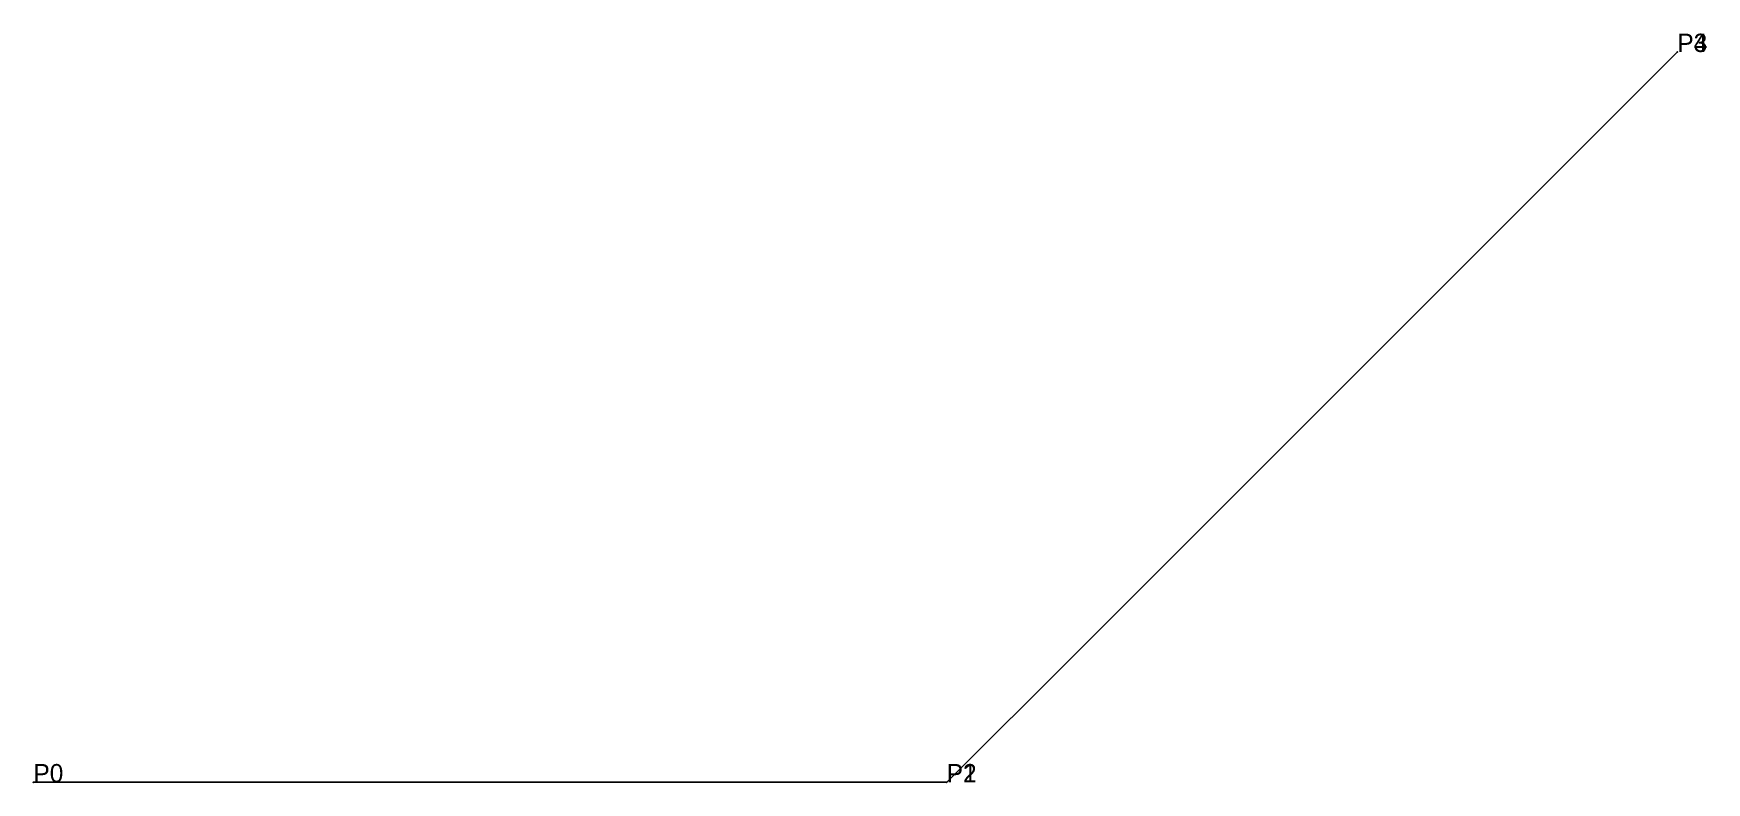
# Model space of a CAD drawing. Header units: inches. Extents: x 0 to 9.16, y 0 to 4.1.
import ezdxf

# ---------------------------------------------------------------- set-up
doc = ezdxf.new("R2010")
doc.units = ezdxf.units.IN
doc.layers.add('INTERSECTION_POINTS', color=3, linetype='Continuous')
doc.layers.add('TUBE_CENTERLINE_3D', color=5, linetype='Continuous')

msp = doc.modelspace()

# ---------------------------------------------------------------- linework, layer by layer
at = {"layer": 'INTERSECTION_POINTS'}
for p in [(9, 4, 8), (9, 4, 12), (0, 0), (5, 0), (5, 0, 6)]:
    msp.add_point(p, dxfattribs=at)
at = {"layer": 'TUBE_CENTERLINE_3D'}
for p, q in [((9, 4, 8.5303), (9, 4, 12)), ((5.3536, 0.3536, 6.1768), (8.6464, 3.6464, 7.8232)), ((0, 0), (4.25, 0)), ((5, 0, 0.75), (5, 0, 5.4697))]:
    msp.add_line(p, q, dxfattribs=at)
at = {"layer": 'TUBE_CENTERLINE_3D', "extrusion": (0.707107, -0.707107, 0)}
msp.add_arc((8.4424, 8.5303, 3.5355), 0.75, -70.52878, 0, dxfattribs=at)
at = {"layer": 'TUBE_CENTERLINE_3D', "extrusion": (-0.707107, 0.707107, 0)}
msp.add_arc((-4.2855, 5.4697, -3.5355), 0.75, 0, 70.52878, dxfattribs=at)
at = {"layer": 'TUBE_CENTERLINE_3D', "extrusion": (0, -1, 0)}
msp.add_arc((4.25, 0.75), 0.75, -90, 0, dxfattribs=at)

# ---------------------------------------------------------------- texts
at = {"layer": 'INTERSECTION_POINTS'}
for s, p in [('P3', (9, 4, 8)), ('P4', (9, 4, 12)), ('P0', (0, 0)), ('P2', (5, 0, 6)), ('P1', (5, 0))]:
    msp.add_text(s, height=0.1, dxfattribs=at).set_placement(p)

doc.saveas('drawing.dxf')
